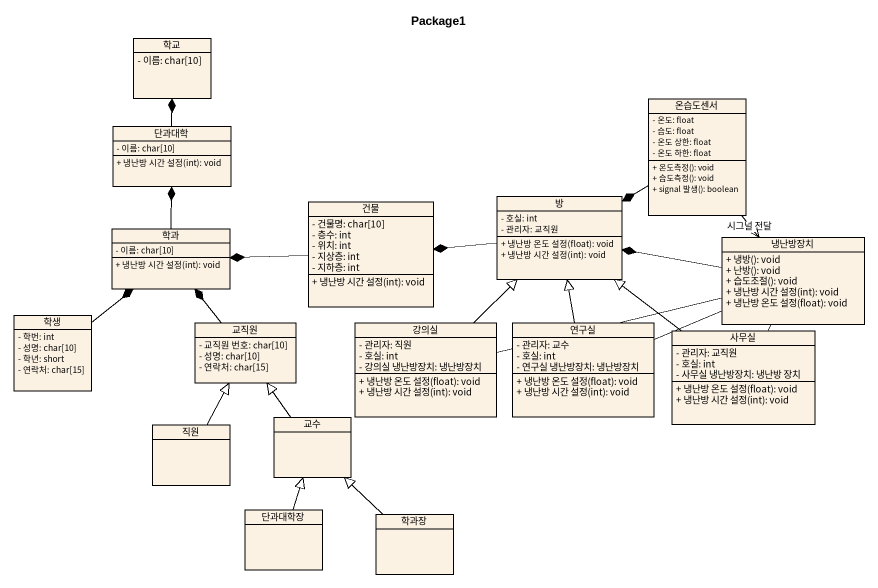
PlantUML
@startuml
title Package1
hide circle
hide empty members
skinparam classAttributeIconSize 0
class 학교 {
  - 이름: char[10]
}
class 온습도센서 {
  - 온도: float
  - 습도: float
  - 온도 상한: float
  - 온도 하한: float
  + 온도측정(): void
  + 습도측정(): void
  + signal 발생(): boolean
}
class 단과대학 {
  - 이름: char[10]
  + 냉난방 시간 설정(int): void
}
class 건물 {
  - 건물명: char[10]
  - 층수: int
  - 위치: int
  - 지상층: int
  - 지하층: int
  + 냉난방 시간 설정(int): void
}
class 방 {
  - 호실: int
  - 관리자: 교직원
  + 냉난방 온도 설정(float): void
  + 냉난방 시간 설정(int): void
}
class 학과 {
  - 이름: char[10]
  + 냉난방 시간 설정(int): void
}
class 냉난방장치 {
  + 냉방(): void
  + 난방(): void
  + 습도조절(): void
  + 냉난방 시간 설정(int): void
  + 냉난방 온도 설정(float): void
}
class 학생 {
  - 학번: int
  - 성명: char[10]
  - 학년: short
  - 연락처: char[15]
}
class 교직원 {
  - 교직원 번호: char[10]
  - 성명: char[10]
  - 연락처: char[15]
}
class 강의실 {
  - 관리자: 직원
  - 호실: int
  - 강의실 냉난방장치: 냉난방장치
  + 냉난방 온도 설정(float): void
  + 냉난방 시간 설정(int): void
}
class 연구실 {
  - 관리자: 교수
  - 호실: int
  - 연구실 냉난방장치: 냉난방장치
  + 냉난방 온도 설정(float): void
  + 냉난방 시간 설정(int): void
}
class 사무실 {
  - 관리자: 교직원
  - 호실: int
  - 사무실 냉난방장치: 냉난방 장치
  + 냉난방 온도 설정(float): void
  + 냉난방 시간 설정(int): void
}
class 교수
class 직원
class 단과대학장
class 학과장
온습도센서 -left-* 방
온습도센서 --> 냉난방장치 : 시그널 전달
단과대학 -up-* 학교
건물 -left-* 학과
방 -left-* 건물
학과 -up-* 단과대학
냉난방장치 -left-* 방
냉난방장치 -left- 강의실
냉난방장치 -left- 연구실
냉난방장치 -- 사무실
학생 -up-* 학과
교직원 -up-* 학과
강의실 -up-|> 방
연구실 -up-|> 방
사무실 -up-|> 방
교수 -up-|> 교직원
직원 -up-|> 교직원
단과대학장 -up-|> 교수
학과장 -up-|> 교수
@enduml
